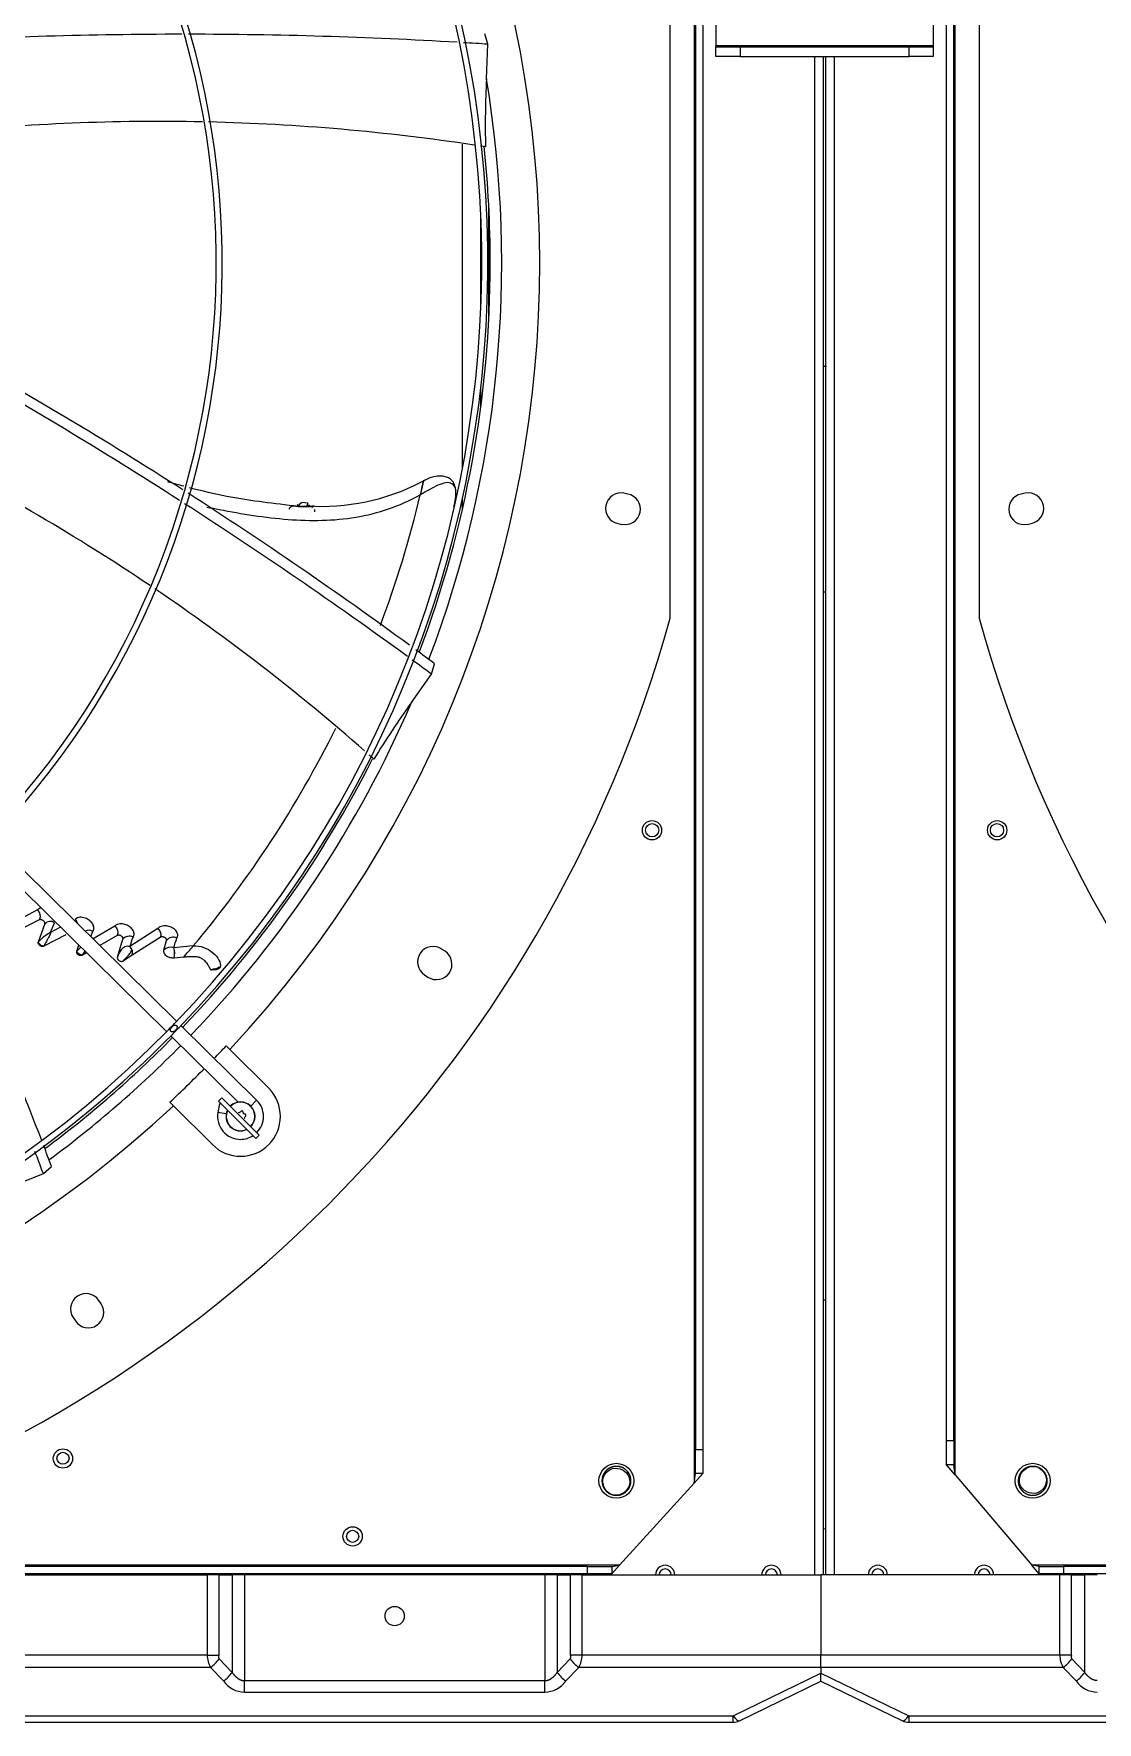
# Model space of a CAD drawing. Header units: millimetres. Extents: x 113490 to 142599, y -20467 to 115.
# Drawn here: x 132755 to 133196, y -11964 to -11265 of the extents above; entities that cross this region are included whole.
import ezdxf

# ---------------------------------------------------------------- set-up
doc = ezdxf.new("R2010")
doc.units = ezdxf.units.MM
doc.layers.add('DV3_0', color=7, linetype='Continuous')

msp = doc.modelspace()

# ---------------------------------------------------------------- linework, layer by layer
at = {"layer": 'DV3_0', "color": 7, "linetype": 'Continuous', "lineweight": 20}
for p, q in [((133028.64, -9845.59), (133028.64, -11865.47)), ((133136.84, -11862.07), (133136.84, -9845.59)), ((133037.74, -11269.89), (133127.74, -11269.89)), ((133078.64, -11903.49), (133078.64, -11274.49)), ((133086.84, -11903.49), (133086.84, -11274.49)), ((132943.63, -11383.52), (132943.63, -11336.47)), ((132940.31, -11379.64), (132940.31, -11340.34)), ((132940.31, -11419.76), (132940.31, -11411.56)), ((132864.78, -11460.67), (132868.32, -11460.77)), ((132845, -11709.27), (132847.46, -11706.78)), ((132834.88, -11712.5), (132831.44, -11711.89)), ((132997.84, -11899.39), (131977.6, -11899.39)), ((132827.02, -11903.49), (132827.02, -11936.74)), ((132831.79, -11903.49), (132831.79, -11936.74)), ((132837.31, -11903.49), (132837.31, -11943.87)), ((132842.48, -11903.49), (132842.48, -11947.25)), ((132940.31, -11903.49), (132940.31, -11902.99)), ((132943.63, -11903.49), (132943.63, -11902.99)), ((132966.8, -11903.49), (132966.8, -11947.25)), ((132971.96, -11903.49), (132971.96, -11943.87)), ((132977.49, -11936.74), (132977.49, -11903.49)), ((132982.26, -11936.74), (132982.26, -11903.49)), ((134188.84, -11899.39), (133168.6, -11899.39)), ((133180.22, -11936.74), (133180.22, -11903.49)), ((133184.99, -11936.74), (133184.99, -11903.49)), ((133190.51, -11943.87), (133190.51, -11903.49)), ((132827.02, -11936.74), (132742.26, -11936.74)), ((132827.02, -11936.74), (132831.79, -11936.74)), ((132831.93, -11938.28), (132837.31, -11943.87)), ((132971.96, -11943.87), (132977.35, -11938.28)), ((132982.26, -11936.74), (132977.49, -11936.74)), ((133081.24, -11936.74), (132982.26, -11936.74)), ((133180.22, -11936.74), (133081.24, -11936.74)), ((133184.99, -11936.74), (133180.22, -11936.74)), ((133190.51, -11943.87), (133185.13, -11938.28)), ((132828.35, -11941.77), (132740.93, -11941.77)), ((132828.35, -11941.77), (132833.73, -11947.36)), ((132975.54, -11947.36), (132980.93, -11941.77)), ((133081.24, -11941.77), (132980.93, -11941.77)), ((133044.86, -11961.85), (133081.24, -11944.18)), ((133181.55, -11941.77), (133081.24, -11941.77)), ((133081.24, -11944.18), (133117.62, -11961.85)), ((133186.93, -11947.36), (133181.55, -11941.77)), ((132842.48, -11947.25), (132966.8, -11947.25)), ((132842.48, -11952.04), (132842.48, -11947.25)), ((132842.48, -11952.04), (132966.8, -11952.04)), ((132966.8, -11952.04), (132966.8, -11947.25)), ((131929.62, -11961.85), (133044.86, -11961.85)), ((133044.86, -11964.49), (133044.86, -11961.85)), ((133117.62, -11961.85), (134232.86, -11961.85)), ((133117.62, -11961.85), (133117.62, -11964.49))]:
    msp.add_line(p, q, dxfattribs=at)
at = {"layer": 'DV3_0', "color": 7, "linetype": 'Continuous', "lineweight": 15}
for p, q in [((133029.24, -9857.26), (133029.24, -11851.51)), ((133032.24, -9857.26), (133032.24, -11851.51)), ((133133.24, -11847.85), (133133.24, -9857.26)), ((133136.24, -11847.85), (133136.24, -9857.26)), ((133037.74, -11159.09), (133037.74, -11269.89)), ((133127.74, -11159.09), (133127.74, -11269.89)), ((133018.74, -11507.16), (133018.74, -11212.82)), ((133146.74, -11212.82), (133146.74, -11507.16)), ((132943.3, -11269.38), (132942.05, -11265.05)), ((132942.65, -11283.75), (132943.3, -11269.38)), ((133037.74, -11269.89), (133037.74, -11270.49)), ((133037.74, -11274.49), (133037.74, -11270.49)), ((133037.74, -11270.49), (133047.74, -11270.49)), ((133047.74, -11274.49), (133037.74, -11274.49)), ((133047.74, -11270.49), (133117.74, -11270.49)), ((133047.74, -11270.49), (133047.74, -11274.49)), ((133047.74, -11274.49), (133117.74, -11274.49)), ((133082.24, -11903.49), (133082.24, -11274.49)), ((133083.24, -11903.49), (133083.24, -11274.49)), ((133117.74, -11270.49), (133127.74, -11270.49)), ((133117.74, -11274.49), (133117.74, -11270.49)), ((133127.74, -11274.49), (133117.74, -11274.49)), ((133127.74, -11269.89), (133127.74, -11270.49)), ((133127.74, -11270.49), (133127.74, -11274.49)), ((132932.73, -11444.84), (132932.73, -11310.84)), ((132814.33, -11674.11), (132505.04, -11369.11)), ((132501.48, -11374.03), (132810.15, -11678.41)), ((133001.29, -11455.72), (132999.62, -11455.38)), ((133165.85, -11455.38), (133164.19, -11455.72)), ((132864.76, -11460.82), (132868.28, -11460.91)), ((132868.85, -11459.44), (132865.99, -11459.21)), ((132868.28, -11460.91), (132868.32, -11460.77)), ((132871.49, -11460.8), (132870.22, -11460.78)), ((132932.73, -11461.9), (132932.73, -11457.32)), ((132997.13, -11467.94), (132998.79, -11468.27)), ((133166.68, -11468.27), (133168.35, -11467.94)), ((132919.89, -11530.33), (132921.18, -11526.01)), ((132911.57, -11542.07), (132919.89, -11530.33)), ((132756.68, -11627.95), (132748.94, -11632.12)), ((132757.4, -11632.14), (132745.61, -11638.17)), ((132757.07, -11641.22), (132759.69, -11633.86)), ((132768.42, -11638.34), (132759.33, -11642.99)), ((132762.14, -11637.31), (132763.73, -11633.35)), ((132766.23, -11635.11), (132762.14, -11637.31)), ((132778.79, -11639.06), (132779.57, -11636.93)), ((132788.76, -11634.71), (132779.73, -11639.99)), ((132806.51, -11635.73), (132794.98, -11643.18)), ((132772.97, -11645.09), (132773.8, -11642.57)), ((132789.62, -11638.65), (132782.48, -11642.7)), ((132789.79, -11647.61), (132792.09, -11640.13)), ((132794.98, -11643.18), (132794.75, -11643.15)), ((132807.51, -11639.39), (132795.88, -11646.74)), ((132808.99, -11644.6), (132810.14, -11640.66)), ((132821.19, -11642.94), (132813.12, -11643.74)), ((132925.53, -11645.15), (132924.11, -11644.2)), ((132777.05, -11645.77), (132775.33, -11646.75)), ((132795.88, -11646.74), (132792.28, -11649.09)), ((132817.26, -11647.52), (132813.26, -11647.92)), ((132828.49, -11652.78), (132828.48, -11652.77)), ((132917, -11654.85), (132918.42, -11655.79)), ((132811.93, -11680.17), (132839.78, -11707.63)), ((132847.46, -11706.78), (132816.11, -11675.87)), ((132836.35, -11685.77), (132834.86, -11684.27)), ((132852.46, -11701.88), (132836.35, -11685.77)), ((132811.52, -11707.61), (132813.01, -11709.1)), ((132832.07, -11708.28), (132831.44, -11711.89)), ((132833.01, -11705.77), (132831.6, -11707.18)), ((132847.16, -11722.74), (132831.6, -11707.18)), ((132832.83, -11708.41), (132832.07, -11708.28)), ((132833.01, -11705.77), (132848.57, -11721.32)), ((132813.01, -11709.1), (132829.12, -11725.21)), ((132836.76, -11709.1), (132836.27, -11709.02)), ((132847.16, -11722.74), (132848.57, -11721.32)), ((132759.12, -11737.2), (132762.53, -11734.26)), ((132745.78, -11742.58), (132759.12, -11737.2)), ((132783.04, -11791.17), (132782.09, -11789.76)), ((133082.24, -11789.48), (133083.24, -11789.48)), ((132771.45, -11796.87), (132772.4, -11798.28)), ((133133.24, -11857.85), (133133.24, -11847.85)), ((133133.24, -11847.85), (133136.24, -11847.85)), ((133136.24, -11847.85), (133136.24, -11857.85)), ((133029.24, -11851.51), (133032.24, -11851.51)), ((133029.24, -11861.51), (133029.24, -11851.51)), ((133032.24, -11851.51), (133032.24, -11861.51)), ((133028.64, -11865.47), (133032.24, -11861.51)), ((133028.64, -11865.47), (133029.24, -11861.51)), ((133032.24, -11861.51), (133029.24, -11861.51)), ((133136.84, -11862.07), (133133.24, -11857.85)), ((133136.24, -11857.85), (133133.24, -11857.85)), ((133136.84, -11862.07), (133136.24, -11857.85)), ((133136.84, -11862.07), (133168.6, -11899.39)), ((133028.64, -11865.47), (132997.84, -11899.39)), ((133082.24, -11884.4), (133083.24, -11884.3)), ((132984.58, -11899.99), (131990.67, -11899.99)), ((132984.58, -11902.99), (131990.67, -11902.99)), ((132742.26, -11903.49), (132827.02, -11903.49)), ((132831.79, -11903.49), (132827.02, -11903.49)), ((132831.79, -11903.49), (132837.31, -11903.49)), ((132842.48, -11903.49), (132837.31, -11903.49)), ((132966.8, -11903.49), (132842.48, -11903.49)), ((132938.84, -11902.99), (132938.84, -11903.49)), ((132971.96, -11903.49), (132966.8, -11903.49)), ((132971.96, -11903.49), (132977.49, -11903.49)), ((132982.26, -11903.49), (132977.49, -11903.49)), ((132982.26, -11903.49), (133081.24, -11903.49)), ((132984.58, -11902.99), (132984.58, -11899.99)), ((132984.58, -11899.99), (132994.58, -11899.99)), ((132994.58, -11902.99), (132984.58, -11902.99)), ((132994.58, -11902.99), (132997.84, -11899.39)), ((132994.58, -11899.99), (132997.84, -11899.39)), ((132994.58, -11899.99), (132994.58, -11902.99)), ((133081.24, -11903.49), (133081.24, -11936.74)), ((133180.22, -11903.49), (133081.24, -11903.49)), ((133171.67, -11899.99), (133168.6, -11899.39)), ((133171.67, -11902.99), (133168.6, -11899.39)), ((133171.67, -11899.99), (133181.67, -11899.99)), ((133171.67, -11902.99), (133171.67, -11899.99)), ((133181.67, -11902.99), (133171.67, -11902.99)), ((133184.99, -11903.49), (133180.22, -11903.49)), ((134175.58, -11899.99), (133181.67, -11899.99)), ((133181.67, -11899.99), (133181.67, -11902.99)), ((134175.58, -11902.99), (133181.67, -11902.99)), ((133184.99, -11903.49), (133190.51, -11903.49)), ((133195.68, -11903.49), (133190.51, -11903.49)), ((133081.24, -11941.77), (133081.24, -11936.74)), ((133081.24, -11941.77), (133081.24, -11944.18)), ((133081.24, -11947.49), (133081.24, -11944.18)), ((133047.48, -11963.89), (133081.24, -11947.49)), ((133081.24, -11947.49), (133115, -11963.89)), ((131929.62, -11964.49), (133044.86, -11964.49)), ((133117.62, -11964.49), (134232.86, -11964.49))]:
    msp.add_line(p, q, dxfattribs=at)
for centre, radius in [((133011.24, -11594.99), 4), ((133011.32, -11594.99), 2.75), ((133154.24, -11594.99), 4), ((133154.15, -11594.99), 2.75), ((132767.24, -11855.25), 4), ((132767.24, -11855.15), 2.5), ((132996.52, -11864.49), 7.25), ((133168.95, -11864.49), 7.25), ((132887.23, -11887.49), 4), ((132887.23, -11887.49), 2.5), ((132904.64, -11920.49), 4)]:
    msp.add_circle(centre, radius, dxfattribs=at)
for centre, radius, start, end in [((132487.24, -11359.99), 453.5, 315.99181, 45.56133), ((132487.24, -11359.99), 456, 316.01285, 45.56345), ((132487.24, -11359.99), 477.5, 316.98025, 43.01975), ((132487.24, -11359.99), 346, 316.5062, 45.32039), ((132487.24, -11359.99), 343.5, 315.65123, 45.62203), ((132817.5, -13186.65), 1921.39, 90.02851, 93.37418), ((132817.5, -13186.65), 1921.39, 86.62723, 89.95007), ((132817.5, -13186.65), 1921.39, 86.24591, 86.54956), ((133349.49, -11303.41), 407.31, 177.23348, 181.19155), ((132807.17, -12173.61), 872.25, 88.82742, 95.92318), ((132807.17, -12173.61), 872.25, 81.40447, 88.66355), ((132807.17, -12173.61), 872.25, 81.09042, 81.22522), ((132487.24, -11359.99), 457, 0, 6.06861), ((132487.24, -11359.99), 457, 339.32638, 0), ((131777.55, -13075.18), 1921.33, 57.30151, 60.65735), ((131823.29, -13004.2), 1841.3, 57.34191, 60.857), ((132316.51, -12217.42), 872.25, 56.07412, 63.24774), ((132874.22, -11370.51), 90.33, 268.26501, 299.11985), ((131823.29, -13004.2), 1841.3, 53.79883, 57.26308), ((132874.26, -11381.92), 84.69, 298.94492, 299.10141), ((132926.22, -11454.5), 3.74, 5.17103, 55.21817), ((132910.43, -11455.21), 19.56, 343.23182, 2.96543), ((132930.18, -11454.14), 0.228, 185.41219, 193.40876), ((132998.37, -11461.66), 6.4, 78.75, 258.75), ((133000.04, -11461.99), 6.4, 258.75, 78.75), ((133165.43, -11461.99), 6.4, 101.25, 281.25), ((133167.1, -11461.66), 6.4, 281.25, 101.25), ((131777.55, -13075.18), 1921.33, 53.88646, 57.22542), ((132851.48, -11458.5), 13.48, 350.08599, 350.70778), ((132857.44, -11457.07), 11.5, 341.21496, 348.12987), ((132316.51, -12217.42), 872.25, 48.70033, 55.91709), ((132487.24, -11359.99), 551.5, 285.47751, 344.52249), ((133678.24, -11359.99), 551.5, 195.47751, 254.52249), ((131777.55, -13075.18), 1921.33, 53.51882, 53.81385), ((131823.29, -13004.2), 1841.3, 53.39786, 53.70009), ((133243.3, -11778.63), 407.44, 144.5071, 148.46392), ((132487.24, -11359.99), 457, 316.15973, 333.28075), ((132316.51, -12217.42), 872.25, 48.36342, 48.53339), ((131040.13, -12384.07), 1840.9, 21.02717, 24.54064), ((132770.93, -11653.96), 18.83, 117.8465, 137.41504), ((132761.98, -11635.69), 2.93, 53.13634, 141.31479), ((132769.63, -11634.45), 3.78, 12.11914, 44.06143), ((132777.86, -11639.46), 3.06, 55.87282, 117.48227), ((132788.09, -11658.56), 20.25, 131.56075, 138.31286), ((132757.96, -11634.93), 21.01, 325.75369, 331.18958), ((132794.64, -11642.09), 3.21, 59.3258, 142.38677), ((132794.06, -11645.79), 2.73, 75.24406, 82.00856), ((132792.32, -11645.95), 3.71, 23.68576, 48.99278), ((132643.61, -11589.89), 160.48, 340.60735, 342.05889), ((132792.92, -11645.6), 3.17, 338.82459, 49.67768), ((132793.76, -11644.32), 1.96, 345.27602, 355.86989), ((132811.72, -11647.35), 3.87, 68.77863, 134.8411), ((132812.88, -11642.72), 3.43, 63.91718, 143.09604), ((132646.9, -11590.08), 174.66, 342.10763, 343.51614), ((132806.66, -11646.04), 6.86, 344.1096, 19.64973), ((132806.41, -11646.05), 7.09, 344.71935, 19.03998), ((132643.74, -11494.33), 231.46, 318.55999, 320.05359), ((132920.56, -11649.53), 6.4, 56.25, 236.25), ((132921.97, -11650.47), 6.4, 236.25, 56.25), ((132487.24, -11359.99), 453.5, 225.99152, 315.56), ((132487.24, -11359.99), 456, 270, 315.56106), ((132487.24, -11359.99), 453.5, 315.56, 315.99181), ((132487.24, -11359.99), 456, 315.56106, 315.57142), ((132487.24, -11359.99), 456, 315.57142, 316.01285), ((132487.24, -11359.99), 457, 306.60004, 315.40107), ((132487.24, -11359.99), 475.39, 316.12423, 316.98903), ((132487.24, -11359.99), 475.39, 313.01097, 315.40107), ((132840.79, -11713.54), 16.5, 225, 45), ((132840.79, -11713.54), 6, 315, 135), ((132840.79, -11713.54), 5.91, 315, 135), ((132840.79, -11713.54), 9.5, 315, 45.40107), ((132487.24, -11359.99), 477.5, 226.98025, 313.01975), ((132840.79, -11713.54), 9.5, 170, 270), ((132840.79, -11713.54), 6, 154.47122, 295.52878), ((132840.79, -11713.54), 5.91, 154.77125, 295.22875), ((132840.19, -11711.29), 0.6, 238.87878, 331.12122), ((132841.24, -11711.87), 0.6, 358.86172, 151.13828), ((132842.44, -11711.9), 0.6, 178.87878, 271.12122), ((132843.04, -11714.15), 0.6, 118.87878, 211.12122), ((132842.46, -11713.1), 0.6, 298.86181, 91.13819), ((132840.79, -11713.54), 9.5, 270, 302.83428), ((130962.86, -12419.24), 1921.39, 20.79191, 21.08376), ((131040.13, -12384.07), 1840.9, 20.67002, 20.95746), ((132776.77, -11793.31), 6.4, 33.75, 213.75), ((132777.72, -11794.72), 6.4, 213.75, 33.75), ((133168.95, -11864.49), 6, 64.8963, 82.52267), ((132996.52, -11864.49), 6, 244.8963, 262.52267), ((133016.69, -11903.49), 4, 0, 180), ((133016.69, -11903.49), 2.5, 0, 180), ((133060.69, -11903.49), 4, 0, 180), ((133060.69, -11903.49), 2.5, 0, 180), ((133104.79, -11903.49), 4, 0, 180), ((133104.79, -11903.49), 2.5, 0, 180), ((133148.79, -11903.49), 4, 0, 180), ((133148.79, -11903.49), 2.5, 0, 180), ((133044.86, -11958.49), 6, 270, 295.90651), ((133117.62, -11958.49), 6, 244.09349, 270)]:
    msp.add_arc(centre, radius, start, end, dxfattribs=at)
at = {"layer": 'DV3_0', "color": 7, "linetype": 'Continuous', "lineweight": 20}
for centre, radius, start, end in [((132487.24, -11359.99), 461.75, 339.17748, 9.50342), ((132472.91, -11350.55), 454.74, 339.44857, 346.58825), ((132487.24, -11359.99), 461.75, 316.1456, 336.77642), ((132472.91, -11350.55), 454.74, 319.98599, 333.59752), ((132487.24, -11359.99), 461.75, 306.42947, 315.40107), ((132836.35, -11936.97), 9.33, 178.57372, 210.96886), ((132833.58, -11937.36), 1.89, 161.0009, 209.24423), ((132975.7, -11937.36), 1.89, 330.75593, 18.99893), ((132972.93, -11936.97), 9.33, 329.03085, 1.42657), ((133189.55, -11936.97), 9.33, 178.57303, 210.96955), ((133186.78, -11937.36), 1.89, 160.99929, 209.24584), ((132842.73, -11941.05), 10.99, 215.07415, 268.68498), ((132966.55, -11941.05), 10.99, 271.31504, 324.92583), ((133195.93, -11941.05), 10.99, 215.07412, 268.68501)]:
    msp.add_arc(centre, radius, start, end, dxfattribs=at)
at = {"layer": 'DV3_0', "color": 7, "linetype": 'Continuous', "lineweight": 15}
for centre, major_axis, start_param, end_param in [((132828.35, -11938.28), (-4.49, -4.33), 1.172391, 1.99664), ((132980.93, -11938.28), (4.49, -4.33), 4.286545, 5.110795), ((133181.55, -11938.28), (4.49, 4.33), 4.313983, 5.138233), ((132833.73, -11943.87), (-4.49, -4.33), 1.172391, 1.99664), ((132975.54, -11943.87), (4.49, -4.33), 4.286545, 5.110795), ((133186.93, -11943.87), (4.49, 4.33), 4.313983, 5.138233)]:
    msp.add_ellipse(centre, major_axis=major_axis, ratio=0.436952, start_param=start_param, end_param=end_param, dxfattribs=at)
at = {"layer": 'DV3_0', "color": 7, "linetype": 'Continuous', "lineweight": 20}
for centre, major_axis, start_param, end_param in [((133044.86, -11958.49), (-2.62, 5.4), 2.097861, 3.141593), ((133117.62, -11958.49), (2.62, 5.4), 3.141593, 4.185324)]:
    msp.add_ellipse(centre, major_axis=major_axis, ratio=0.282676, start_param=start_param, end_param=end_param, dxfattribs=at)
at = {"layer": 'DV3_0', "color": 7, "linetype": 'Continuous', "lineweight": 15}
for points in [[(133082.53, -11402.75), (133082.86, -11402.74), (133083.19, -11402.72), (133083.52, -11402.71)], [(132929.78, -11453.23), (132929.25, -11451.49), (132928.87, -11450.58), (132928.62, -11450.5)], [(132871.47, -11462.19), (132871.5, -11462.5), (132871.43, -11462.81), (132871.37, -11463.13)], [(133082.35, -11496.21), (133082.69, -11496.22), (133083.02, -11496.24), (133083.36, -11496.25)]]:
    msp.add_open_spline(points, degree=3, dxfattribs=at)
for points, knots in [([(132928.62, -11450.5), (132928.32, -11450.13), (132927.71, -11449.38), (132926.14, -11448.59), (132924.04, -11448.21), (132921.58, -11448.34), (132918.93, -11449.05), (132917.4, -11449.81), (132916.51, -11450.27)], [0, 0, 0, 0, 0.120272, 0.284495, 0.459149, 0.640843, 0.823587, 1, 1, 1, 1]), ([(132817.24, -11452.5), (132815.34, -11451.98), (132813.13, -11451.35), (132810.93, -11450.71), (132810.63, -11450.62)], [0.25984177, 0.25984177, 0.25984177, 0.25984177, 0.29278146, 0.29802068, 0.29802068, 0.29802068, 0.29802068]), ([(132862.82, -11460.62), (132852.61, -11459.46), (132839.11, -11457.86), (132824.77, -11454.49), (132819.59, -11453.13)], [0, 0, 0, 0, 0.1570657, 0.2463577, 0.2463577, 0.2463577, 0.2463577]), ([(132826.88, -11461.13), (132828.56, -11461.47), (132830.25, -11461.79), (132841.42, -11463.91), (132850.98, -11465.49), (132869.95, -11466.95), (132879.36, -11466.83), (132897.7, -11463.76), (132906.63, -11460.83), (132915.25, -11456.03)], [0.6026537, 0.6026537, 0.6026537, 0.6026537, 0.625, 0.625, 0.75, 0.75, 0.875, 0.875, 1, 1, 1, 1]), ([(132915.61, -11454.91), (132915.75, -11454.29), (132915.97, -11453.26), (132916.21, -11452.15), (132916.38, -11451.34), (132916.49, -11450.77), (132916.56, -11450.41), (132916.59, -11450.24), (132916.59, -11450.21), (132916.56, -11450.32), (132916.49, -11450.59), (132916.38, -11451.09), (132916.25, -11451.63), (132916.09, -11452.37), (132915.88, -11453.28), (132915.61, -11454.45), (132915.38, -11455.46), (132915.25, -11456.03)], [0, 0, 0, 0, 0.062128, 0.124656, 0.187183, 0.249711, 0.312238, 0.374766, 0.437294, 0.499821, 0.624876, 0.687404, 0.749931, 0.812459, 0.874987, 0.937514, 1, 1, 1, 1]), ([(132928.36, -11451.43), (132927.68, -11451.02), (132926.82, -11450.92), (132924.85, -11451.19), (132923.74, -11451.57), (132921.4, -11452.61), (132920.18, -11453.26), (132917.76, -11454.6), (132916.56, -11455.3), (132915.45, -11455.92)], [0, 0, 0, 0, 0.25, 0.25, 0.5, 0.5, 0.75, 0.75, 1, 1, 1, 1]), ([(132861.02, -11461.92), (132861.04, -11461.87), (132861.07, -11461.78), (132861.13, -11461.64), (132861.19, -11461.52), (132861.25, -11461.41), (132861.31, -11461.31), (132861.42, -11461.17), (132861.6, -11460.99), (132861.91, -11460.81), (132862.31, -11460.68), (132862.85, -11460.62), (132863.33, -11460.64), (132863.71, -11460.68), (132863.95, -11460.72), (132864.16, -11460.75), (132864.33, -11460.78), (132864.46, -11460.8), (132864.57, -11460.81), (132864.67, -11460.81), (132864.73, -11460.82), (132864.76, -11460.82)], [0, 0, 0, 0, 0.034615, 0.067153, 0.097641, 0.126151, 0.15278, 0.177653, 0.253284, 0.326616, 0.426356, 0.551745, 0.706817, 0.759074, 0.82393, 0.874115, 0.905827, 0.93629, 0.961485, 0.980409, 1, 1, 1, 1]), ([(132864.46, -11460.42), (132864.45, -11460.36), (132864.44, -11460.25), (132864.46, -11460.1), (132864.5, -11460.08), (132864.55, -11460.18), (132864.58, -11460.32), (132864.62, -11460.49), (132864.65, -11460.6), (132864.71, -11460.68), (132864.77, -11460.67), (132864.78, -11460.67)], [0, 0, 0, 0, 0.128962, 0.223321, 0.471945, 0.607552, 0.749514, 0.893505, 0.958713, 0.987993, 1, 1, 1, 1]), ([(132864.46, -11460.42), (132864.49, -11460.41), (132864.53, -11460.37), (132864.6, -11460.33), (132864.67, -11460.3), (132864.71, -11460.29), (132864.73, -11460.28), (132864.74, -11460.28)], [0, 0, 0, 0, 0.0394695, 0.0785517, 0.1172794, 0.155685, 0.161873, 0.161873, 0.161873, 0.161873]), ([(132864.78, -11460.67), (132864.82, -11460.61), (132864.9, -11460.49), (132865.02, -11460.33), (132865.13, -11460.17), (132865.25, -11460.01), (132865.36, -11459.87), (132865.47, -11459.74), (132865.58, -11459.62), (132865.68, -11459.52), (132865.79, -11459.43), (132865.89, -11459.35), (132865.98, -11459.3), (132866.07, -11459.26), (132866.16, -11459.23), (132866.24, -11459.23), (132866.29, -11459.24), (132866.32, -11459.25)], [0, 0, 0, 0, 0.0316233, 0.063666, 0.0961048, 0.1289206, 0.1620988, 0.1956297, 0.2295096, 0.2637404, 0.2983311, 0.3332973, 0.3686623, 0.4044567, 0.4407194, 0.4774968, 0.5148434, 0.5148434, 0.5148434, 0.5148434]), ([(132868.28, -11460.91), (132868.36, -11460.91), (132868.54, -11460.91), (132868.93, -11460.89), (132869.42, -11460.87), (132870.08, -11460.91), (132870.59, -11461.01), (132870.87, -11461.18), (132870.92, -11461.22)], [0, 0, 0, 0, 0.0432673, 0.1100997, 0.236564, 0.3525356, 0.5287013, 0.566621, 0.566621, 0.566621, 0.566621]), ([(132868.32, -11460.77), (132868.34, -11460.77), (132868.38, -11460.76), (132868.42, -11460.72), (132868.49, -11460.68), (132868.56, -11460.62), (132868.65, -11460.54), (132868.79, -11460.43), (132868.96, -11460.34), (132869.16, -11460.28), (132869.36, -11460.34), (132869.35, -11460.55), (132869.35, -11460.65)], [0, 0, 0, 0, 0.012213, 0.03615, 0.072549, 0.121252, 0.181278, 0.274862, 0.441704, 0.562368, 0.791317, 1, 1, 1, 1]), ([(132758.29, -11627.24), (132758.03, -11627.27), (132757.43, -11627.41), (132756.96, -11627.75), (132756.68, -11627.95)], [0.8396517, 0.8396517, 0.8396517, 0.8396517, 0.9042984, 1, 1, 1, 1]), ([(132756.68, -11627.95), (132756.71, -11627.99), (132756.78, -11628.06), (132756.88, -11628.19), (132756.97, -11628.31), (132757.05, -11628.42), (132757.12, -11628.54), (132757.19, -11628.66), (132757.25, -11628.77), (132757.31, -11628.87), (132757.36, -11628.98), (132757.4, -11629.08), (132757.44, -11629.17), (132757.48, -11629.26), (132757.51, -11629.35), (132757.54, -11629.43), (132757.56, -11629.5), (132757.58, -11629.57), (132757.6, -11629.64), (132757.62, -11629.69), (132757.63, -11629.75), (132757.64, -11629.8), (132757.65, -11629.84), (132757.7, -11630.03), (132757.75, -11630.36), (132757.76, -11630.8), (132757.72, -11631.2), (132757.64, -11631.55), (132757.54, -11631.87), (132757.44, -11632.05), (132757.4, -11632.14)], [0, 0, 0, 0, 0.032368, 0.063415, 0.093194, 0.121749, 0.149112, 0.175307, 0.20035, 0.224254, 0.247026, 0.268671, 0.289192, 0.308588, 0.326858, 0.344, 0.360011, 0.374887, 0.388623, 0.401214, 0.412658, 0.422947, 0.43208, 0.44005, 0.545293, 0.645478, 0.740868, 0.831603, 0.917878, 1, 1, 1, 1]), ([(132779.57, -11636.93), (132779.67, -11636.79), (132779.85, -11636.52), (132780, -11636.07), (132780.06, -11635.63), (132780.04, -11635.21), (132779.96, -11634.82), (132779.72, -11634.04), (132778.99, -11632.9), (132777.68, -11631.9), (132776.44, -11631.34), (132775.38, -11631.06), (132774.27, -11631.01), (132773.18, -11631.22), (132772.63, -11631.62), (132772.35, -11631.82)], [0, 0, 0, 0, 0.048319, 0.093612, 0.13613, 0.175841, 0.212492, 0.24595, 0.396838, 0.551403, 0.633547, 0.720883, 0.811655, 0.904459, 1, 1, 1, 1]), ([(132759.69, -11633.86), (132759.7, -11633.83), (132759.72, -11633.77), (132759.74, -11633.68), (132759.74, -11633.59), (132759.74, -11633.45), (132759.71, -11633.28), (132759.63, -11633.07), (132759.5, -11632.85), (132759.28, -11632.58), (132759, -11632.35), (132758.67, -11632.18), (132758.44, -11632.09), (132758.22, -11632.04), (132758, -11632.02), (132757.79, -11632.02), (132757.58, -11632.06), (132757.46, -11632.11), (132757.4, -11632.14)], [0, 0, 0, 0, 0.030546, 0.061121, 0.091979, 0.123365, 0.189489, 0.256975, 0.328949, 0.402078, 0.553216, 0.625751, 0.69763, 0.756021, 0.813551, 0.877124, 0.938633, 1, 1, 1, 1]), ([(132762.14, -11637.31), (132762.14, -11637.33), (132762.13, -11637.37), (132762.12, -11637.44), (132762.1, -11637.53), (132762.06, -11637.67), (132762, -11637.87), (132761.91, -11638.11), (132761.74, -11638.5), (132761.47, -11639.03), (132761.14, -11639.64), (132760.76, -11640.3), (132760.37, -11641.01), (132760.03, -11641.67), (132759.82, -11642.09), (132759.69, -11642.34), (132759.57, -11642.57), (132759.45, -11642.79), (132759.37, -11642.92), (132759.33, -11642.99)], [0, 0, 0, 0, 0.008471, 0.020849, 0.037173, 0.057479, 0.094233, 0.135729, 0.182098, 0.301941, 0.417999, 0.498958, 0.649695, 0.779421, 0.824012, 0.868085, 0.91192, 0.955796, 1, 1, 1, 1]), ([(132796.28, -11639.33), (132796.36, -11639.19), (132796.52, -11638.94), (132796.66, -11638.51), (132796.71, -11638.09), (132796.69, -11637.67), (132796.6, -11637.26), (132796.32, -11636.48), (132795.5, -11635.36), (132794.13, -11634.47), (132792.87, -11633.99), (132791.84, -11633.78), (132790.72, -11633.77), (132789.6, -11634.04), (132789.04, -11634.48), (132788.76, -11634.71)], [0, 0, 0, 0, 0.04416, 0.086796, 0.128084, 0.1682, 0.207124, 0.244756, 0.394791, 0.555025, 0.629883, 0.713634, 0.804159, 0.899585, 1, 1, 1, 1]), ([(132788.76, -11634.71), (132788.8, -11634.74), (132788.87, -11634.81), (132788.97, -11634.92), (132789.06, -11635.03), (132789.15, -11635.14), (132789.23, -11635.25), (132789.3, -11635.36), (132789.37, -11635.47), (132789.43, -11635.57), (132789.48, -11635.67), (132789.53, -11635.77), (132789.58, -11635.86), (132789.62, -11635.95), (132789.65, -11636.03), (132789.68, -11636.11), (132789.71, -11636.19), (132789.73, -11636.26), (132789.76, -11636.33), (132789.78, -11636.39), (132789.79, -11636.44), (132789.84, -11636.63), (132789.91, -11636.95), (132789.93, -11637.36), (132789.91, -11637.74), (132789.85, -11638.08), (132789.75, -11638.39), (132789.66, -11638.56), (132789.62, -11638.65)], [0, 0, 0, 0, 0.032899, 0.064458, 0.094752, 0.123838, 0.15176, 0.178553, 0.204241, 0.228841, 0.252366, 0.274822, 0.296215, 0.316544, 0.335811, 0.354013, 0.371146, 0.387206, 0.402188, 0.416087, 0.428897, 0.440613, 0.544029, 0.643173, 0.738243, 0.829293, 0.916449, 1, 1, 1, 1]), ([(132792.09, -11640.13), (132792.1, -11640.1), (132792.12, -11640.04), (132792.13, -11639.95), (132792.13, -11639.86), (132792.12, -11639.73), (132792.07, -11639.56), (132791.98, -11639.36), (132791.84, -11639.17), (132791.59, -11638.92), (132791.27, -11638.71), (132790.92, -11638.58), (132790.66, -11638.51), (132790.42, -11638.48), (132790.2, -11638.48), (132789.99, -11638.51), (132789.8, -11638.56), (132789.68, -11638.62), (132789.62, -11638.65)], [0, 0, 0, 0, 0.029896, 0.059787, 0.089936, 0.1206, 0.185011, 0.250864, 0.322237, 0.395142, 0.549911, 0.626794, 0.703247, 0.763639, 0.823169, 0.8835, 0.941942, 1, 1, 1, 1]), ([(132814.39, -11639.64), (132814.44, -11639.55), (132814.55, -11639.39), (132814.69, -11639.03), (132814.84, -11638.32), (132814.54, -11637.15), (132813.41, -11635.83), (132811.95, -11635.05), (132810.61, -11634.69), (132809.55, -11634.57), (132808.43, -11634.66), (132807.32, -11635), (132806.78, -11635.48), (132806.51, -11635.73)], [0, 0, 0, 0, 0.026984, 0.053974, 0.112551, 0.239933, 0.38697, 0.555519, 0.630167, 0.713559, 0.803882, 0.899324, 1, 1, 1, 1]), ([(132806.51, -11635.73), (132806.54, -11635.76), (132806.61, -11635.82), (132806.72, -11635.93), (132806.81, -11636.03), (132806.91, -11636.13), (132806.99, -11636.24), (132807.08, -11636.35), (132807.15, -11636.46), (132807.22, -11636.57), (132807.29, -11636.67), (132807.35, -11636.78), (132807.41, -11636.89), (132807.46, -11637), (132807.51, -11637.1), (132807.55, -11637.21), (132807.59, -11637.31), (132807.62, -11637.41), (132807.65, -11637.51), (132807.67, -11637.6), (132807.7, -11637.7), (132807.72, -11637.85), (132807.75, -11638.06), (132807.77, -11638.33), (132807.75, -11638.6), (132807.71, -11638.87), (132807.63, -11639.14), (132807.55, -11639.3), (132807.51, -11639.39)], [0, 0, 0, 0, 0.033091, 0.065299, 0.096702, 0.127365, 0.157345, 0.186688, 0.215433, 0.243612, 0.271253, 0.298377, 0.325004, 0.351149, 0.376826, 0.402045, 0.426818, 0.451151, 0.475052, 0.498528, 0.521583, 0.544215, 0.610695, 0.680334, 0.753617, 0.830991, 0.912924, 1, 1, 1, 1]), ([(132759.33, -11642.99), (132759.3, -11643), (132759.24, -11643.03), (132759.15, -11643.07), (132759.05, -11643.1), (132758.94, -11643.12), (132758.84, -11643.13), (132758.7, -11643.13), (132758.53, -11643.12), (132758.31, -11643.08), (132758.07, -11643), (132757.83, -11642.88), (132757.61, -11642.72), (132757.34, -11642.46), (132757.15, -11642.17), (132757.04, -11641.85), (132757.01, -11641.65), (132757.01, -11641.48), (132757.03, -11641.35), (132757.06, -11641.26), (132757.07, -11641.22)], [0, 0, 0, 0, 0.030129, 0.060098, 0.090132, 0.120453, 0.151278, 0.182814, 0.237513, 0.292849, 0.363728, 0.435399, 0.509374, 0.583753, 0.731898, 0.801807, 0.871124, 0.914962, 0.957714, 1, 1, 1, 1]), ([(132775.33, -11646.75), (132775.3, -11646.76), (132775.24, -11646.8), (132775.15, -11646.84), (132775.05, -11646.87), (132774.95, -11646.89), (132774.84, -11646.91), (132774.7, -11646.92), (132774.52, -11646.92), (132774.3, -11646.89), (132774.06, -11646.82), (132773.8, -11646.71), (132773.57, -11646.56), (132773.36, -11646.38), (132773.18, -11646.17), (132773.05, -11645.95), (132772.96, -11645.72), (132772.92, -11645.52), (132772.92, -11645.36), (132772.93, -11645.22), (132772.95, -11645.14), (132772.97, -11645.09)], [0, 0, 0, 0, 0.029725, 0.059353, 0.089098, 0.119171, 0.149777, 0.181113, 0.236416, 0.292325, 0.364768, 0.437887, 0.512681, 0.587629, 0.662325, 0.735799, 0.804811, 0.873158, 0.91634, 0.958408, 1, 1, 1, 1]), ([(132794.44, -11643.08), (132794.06, -11643.03), (132793.7, -11643.06), (132793.01, -11643.24), (132792.7, -11643.38), (132792.13, -11643.75), (132791.88, -11643.97), (132791.44, -11644.44), (132791.24, -11644.7), (132790.89, -11645.21), (132790.74, -11645.47), (132790.48, -11645.98), (132790.36, -11646.23), (132790.05, -11646.93), (132789.9, -11647.33), (132789.79, -11647.61)], [0, 0, 0, 0, 0.125, 0.125, 0.25, 0.25, 0.375, 0.375, 0.5, 0.5, 0.625, 0.625, 0.75, 0.75, 1, 1, 1, 1]), ([(132792.28, -11649.09), (132792.49, -11648.87), (132792.73, -11648.59), (132793.26, -11647.98), (132793.56, -11647.64), (132794.06, -11647.09), (132794.23, -11646.9), (132794.58, -11646.5), (132794.76, -11646.3), (132795.09, -11645.89), (132795.24, -11645.68), (132795.5, -11645.26), (132795.6, -11645.04), (132795.66, -11644.81)], [0, 0, 0, 0, 0.25, 0.25, 0.5, 0.5, 0.625, 0.625, 0.75, 0.75, 0.875, 0.875, 1, 1, 1, 1]), ([(132810.14, -11640.66), (132810.15, -11640.63), (132810.16, -11640.57), (132810.17, -11640.48), (132810.17, -11640.39), (132810.15, -11640.27), (132810.1, -11640.11), (132810, -11639.92), (132809.85, -11639.74), (132809.58, -11639.5), (132809.23, -11639.32), (132808.84, -11639.21), (132808.56, -11639.17), (132808.3, -11639.16), (132808.08, -11639.18), (132807.87, -11639.23), (132807.67, -11639.29), (132807.56, -11639.35), (132807.51, -11639.39)], [0, 0, 0, 0, 0.029164, 0.058177, 0.087309, 0.116826, 0.179188, 0.243122, 0.313607, 0.385995, 0.543799, 0.624534, 0.704824, 0.767483, 0.82951, 0.88787, 0.944265, 1, 1, 1, 1]), ([(132813.26, -11647.92), (132813.17, -11647.93), (132812.83, -11647.95), (132811.89, -11647.92), (132810.73, -11647.56), (132809.78, -11646.86), (132809.25, -11646.17), (132808.95, -11645.4), (132808.97, -11644.87), (132808.99, -11644.6)], [0, 0, 0, 0, 0.040166, 0.156459, 0.424797, 0.568936, 0.70936, 0.852194, 1, 1, 1, 1]), ([(132821.19, -11642.94), (132822.63, -11642.78), (132824.11, -11643.01), (132826.9, -11644.02), (132828.21, -11644.79), (132830.4, -11646.63), (132831.28, -11647.69), (132832.37, -11649.81), (132832.59, -11650.87), (132832.4, -11651.75)], [0, 0, 0, 0, 0.25, 0.25, 0.5, 0.5, 0.75, 0.75, 1, 1, 1, 1]), ([(132789.79, -11647.61), (132789.72, -11647.81), (132789.73, -11648.06), (132789.94, -11648.55), (132790.14, -11648.79), (132790.58, -11649.08), (132790.75, -11649.16), (132791.11, -11649.27), (132791.3, -11649.3), (132791.63, -11649.31), (132791.76, -11649.29), (132792.03, -11649.22), (132792.16, -11649.17), (132792.28, -11649.09)], [0, 0, 0, 0, 0.25, 0.25, 0.5, 0.5, 0.625, 0.625, 0.75, 0.75, 0.875, 0.875, 1, 1, 1, 1]), ([(132817.26, -11647.52), (132817.5, -11647.49), (132818.03, -11647.43), (132819.01, -11647.33), (132820.08, -11647.24), (132821.21, -11647.21), (132822.13, -11647.25), (132822.92, -11647.37), (132823.51, -11647.52), (132824.1, -11647.75), (132824.69, -11648.05), (132825.3, -11648.48), (132825.92, -11649.02), (132826.47, -11649.64), (132826.88, -11650.19), (132827.15, -11650.59), (132827.35, -11650.91), (132827.54, -11651.22), (132827.72, -11651.53), (132827.89, -11651.82), (132828.05, -11652.09), (132828.2, -11652.35), (132828.34, -11652.58), (132828.43, -11652.71), (132828.48, -11652.77)], [0, 0, 0, 0, 0.040265, 0.086415, 0.160521, 0.214872, 0.27235, 0.313658, 0.351295, 0.379996, 0.429661, 0.477318, 0.528728, 0.60507, 0.664546, 0.698808, 0.733837, 0.769618, 0.806141, 0.8434, 0.881397, 0.920144, 0.959665, 1, 1, 1, 1]), ([(132832.4, -11651.75), (132832.35, -11651.8), (132832.25, -11651.91), (132832.09, -11652.07), (132831.92, -11652.21), (132831.74, -11652.34), (132831.55, -11652.46), (132831.35, -11652.55), (132831.14, -11652.64), (132830.85, -11652.73), (132830.46, -11652.81), (132829.97, -11652.84), (132829.47, -11652.83), (132828.98, -11652.8), (132828.64, -11652.78), (132828.48, -11652.77)], [0, 0, 0, 0, 0.053355, 0.106652, 0.159725, 0.212534, 0.26516, 0.317648, 0.369797, 0.421334, 0.53594, 0.65085, 0.766283, 0.882004, 1, 1, 1, 1]), ([(132828.49, -11652.78), (132828.49, -11652.79), (132828.5, -11652.79), (132828.53, -11652.79), (132828.56, -11652.79), (132828.6, -11652.79), (132828.65, -11652.78), (132828.72, -11652.76), (132828.83, -11652.73), (132828.97, -11652.69), (132829.14, -11652.63), (132829.27, -11652.58), (132829.34, -11652.55)], [0, 0, 0, 0, 0.045138, 0.093894, 0.146983, 0.205017, 0.268537, 0.338042, 0.464102, 0.614994, 0.787637, 1, 1, 1, 1]), ([(132831.79, -11651.7), (132831.75, -11651.74), (132831.67, -11651.82), (132831.55, -11651.94), (132831.43, -11652.05), (132831.3, -11652.14), (132831.17, -11652.23), (132830.99, -11652.33), (132830.76, -11652.43), (132830.39, -11652.52), (132829.91, -11652.57), (132829.54, -11652.55), (132829.34, -11652.55)], [0, 0, 0, 0, 0.065832, 0.129369, 0.190676, 0.249903, 0.307282, 0.363127, 0.47581, 0.588444, 0.784812, 1, 1, 1, 1]), ([(132832.4, -11651.75), (132832.37, -11651.83), (132832.28, -11651.87), (132832.05, -11651.85), (132831.91, -11651.79), (132831.79, -11651.7)], [0, 0, 0, 0, 0.5, 0.5, 1, 1, 1, 1]), ([(132811.98, -11678.33), (132811.94, -11678.29), (132811.86, -11678.2), (132811.74, -11677.96), (132811.71, -11677.56), (132811.88, -11677.13), (132812.15, -11676.74), (132812.42, -11676.43), (132812.73, -11676.15), (132813.1, -11675.88), (132813.52, -11675.7), (132813.92, -11675.72), (132814.16, -11675.84), (132814.25, -11675.92), (132814.29, -11675.95)], [0, 0, 0, 0, 0.040419, 0.081737, 0.180004, 0.318741, 0.407079, 0.502384, 0.597672, 0.685216, 0.821732, 0.918627, 0.959704, 1, 1, 1, 1]), ([(132814.29, -11675.95), (132814.33, -11676), (132814.41, -11676.09), (132814.53, -11676.33), (132814.57, -11676.73), (132814.39, -11677.16), (132814.12, -11677.55), (132813.85, -11677.86), (132813.55, -11678.14), (132813.17, -11678.41), (132812.75, -11678.59), (132812.35, -11678.56), (132812.12, -11678.45), (132812.02, -11678.37), (132811.98, -11678.33)], [0, 0, 0, 0, 0.040441, 0.08184, 0.180502, 0.319168, 0.407275, 0.502441, 0.597059, 0.684342, 0.821198, 0.918588, 0.959713, 1, 1, 1, 1]), ([(132836.56, -11709.32), (132836.55, -11709.3), (132836.5, -11709.25), (132836.4, -11709.15), (132836.31, -11709.06), (132836.27, -11709.02)], [0.93699996, 0.93699996, 0.93699996, 0.93699996, 0.94570082, 0.97250001, 1, 1, 1, 1]), ([(132993.98, -11869.92), (132992.74, -11869.27), (132991.77, -11868.18), (132990.73, -11865.59), (132990.71, -11864.12), (132991.69, -11861.52), (132992.68, -11860.4), (132995.17, -11859.2), (132996.66, -11859.1), (132997.99, -11859.57)], [0, 0, 0, 0, 0.25, 0.25, 0.5, 0.5, 0.75, 0.75, 1, 1, 1, 1]), ([(132997.99, -11859.57), (132999.35, -11859.89), (133000.54, -11860.78), (133001.97, -11863.14), (133002.2, -11864.61), (133001.62, -11867.31), (133000.8, -11868.54), (132998.55, -11870.17), (132997.13, -11870.56), (132995.74, -11870.44)], [0, 0, 0, 0, 0.25, 0.25, 0.5, 0.5, 0.75, 0.75, 1, 1, 1, 1]), ([(133167.49, -11869.41), (133166.13, -11869.09), (133164.93, -11868.21), (133163.51, -11865.84), (133163.27, -11864.37), (133163.86, -11861.67), (133164.68, -11860.44), (133166.93, -11858.81), (133168.34, -11858.42), (133169.73, -11858.54)], [0, 0, 0, 0, 0.25, 0.25, 0.5, 0.5, 0.75, 0.75, 1, 1, 1, 1]), ([(133171.5, -11859.06), (133172.74, -11859.71), (133173.71, -11860.8), (133174.75, -11863.39), (133174.76, -11864.86), (133173.79, -11867.47), (133172.8, -11868.58), (133170.31, -11869.78), (133168.81, -11869.89), (133167.49, -11869.41)], [0, 0, 0, 0, 0.25, 0.25, 0.5, 0.5, 0.75, 0.75, 1, 1, 1, 1])]:
    msp.add_open_spline(points, degree=3, knots=knots, dxfattribs=at)
at = {"layer": 'DV3_0', "color": 7, "linetype": 'Continuous', "lineweight": 20}
for points, knots in [([(132759.33, -11642.99), (132759.17, -11643.02), (132758.94, -11642.97), (132758.41, -11642.77), (132758.13, -11642.6), (132757.62, -11642.22), (132757.4, -11641.99), (132757.11, -11641.57), (132757.04, -11641.37), (132757.07, -11641.22)], [0, 0, 0, 0, 0.25, 0.25, 0.5, 0.5, 0.75, 0.75, 1, 1, 1, 1]), ([(132837.31, -11943.87), (132837.38, -11943.97), (132837.51, -11944.15), (132837.71, -11944.41), (132837.91, -11944.65), (132838.11, -11944.88), (132838.3, -11945.09), (132838.49, -11945.28), (132838.68, -11945.47), (132838.86, -11945.64), (132839.04, -11945.8), (132839.22, -11945.95), (132839.39, -11946.09), (132839.56, -11946.21), (132839.73, -11946.33), (132839.9, -11946.44), (132840.06, -11946.54), (132840.22, -11946.64), (132840.38, -11946.72), (132840.54, -11946.8), (132840.7, -11946.87), (132840.85, -11946.93), (132841, -11946.99), (132841.15, -11947.04), (132841.3, -11947.09), (132841.45, -11947.13), (132841.6, -11947.16), (132841.75, -11947.19), (132841.9, -11947.21), (132842.04, -11947.23), (132842.19, -11947.24), (132842.33, -11947.25), (132842.43, -11947.25), (132842.48, -11947.25)], [0, 0, 0, 0, 0.049763, 0.097515, 0.143361, 0.187404, 0.22975, 0.270499, 0.309752, 0.347603, 0.384146, 0.419469, 0.453658, 0.486792, 0.51895, 0.550205, 0.580625, 0.610279, 0.639228, 0.667533, 0.695251, 0.722437, 0.749143, 0.775418, 0.801312, 0.826872, 0.852141, 0.877163, 0.901984, 0.926638, 0.951182, 0.975637, 1, 1, 1, 1]), ([(132966.8, -11947.25), (132966.85, -11947.25), (132966.95, -11947.25), (132967.09, -11947.24), (132967.24, -11947.23), (132967.38, -11947.21), (132967.53, -11947.19), (132967.68, -11947.16), (132967.83, -11947.13), (132967.97, -11947.09), (132968.12, -11947.04), (132968.28, -11946.99), (132968.43, -11946.93), (132968.58, -11946.87), (132968.74, -11946.8), (132968.9, -11946.72), (132969.06, -11946.64), (132969.22, -11946.54), (132969.38, -11946.44), (132969.55, -11946.33), (132969.72, -11946.21), (132969.89, -11946.09), (132970.06, -11945.95), (132970.24, -11945.8), (132970.42, -11945.64), (132970.6, -11945.47), (132970.79, -11945.29), (132970.98, -11945.09), (132971.17, -11944.88), (132971.37, -11944.65), (132971.56, -11944.41), (132971.76, -11944.15), (132971.9, -11943.97), (132971.96, -11943.87)], [0, 0, 0, 0, 0.024411, 0.048865, 0.073398, 0.098052, 0.122868, 0.147887, 0.173153, 0.198708, 0.224599, 0.250871, 0.277573, 0.304754, 0.332468, 0.360769, 0.389714, 0.419362, 0.449778, 0.481027, 0.51318, 0.546308, 0.58049, 0.615807, 0.652342, 0.690186, 0.729429, 0.77017, 0.812504, 0.856543, 0.902362, 0.950108, 1, 1, 1, 1]), ([(133195.68, -11947.25), (133195.63, -11947.25), (133195.53, -11947.25), (133195.39, -11947.24), (133195.24, -11947.23), (133195.09, -11947.21), (133194.95, -11947.19), (133194.8, -11947.16), (133194.65, -11947.13), (133194.5, -11947.09), (133194.35, -11947.04), (133194.2, -11946.99), (133194.05, -11946.93), (133193.9, -11946.87), (133193.74, -11946.8), (133193.58, -11946.72), (133193.42, -11946.64), (133193.26, -11946.54), (133193.1, -11946.44), (133192.93, -11946.33), (133192.76, -11946.21), (133192.59, -11946.09), (133192.42, -11945.95), (133192.24, -11945.8), (133192.06, -11945.64), (133191.88, -11945.47), (133191.69, -11945.28), (133191.5, -11945.09), (133191.31, -11944.88), (133191.11, -11944.65), (133190.91, -11944.41), (133190.71, -11944.15), (133190.58, -11943.97), (133190.51, -11943.87)], [0, 0, 0, 0, 0.024413, 0.048868, 0.073403, 0.098058, 0.122876, 0.147897, 0.173164, 0.198721, 0.224613, 0.250887, 0.277591, 0.304774, 0.33249, 0.360793, 0.38974, 0.419391, 0.449809, 0.481061, 0.513216, 0.546348, 0.580533, 0.615853, 0.652392, 0.69024, 0.729488, 0.770232, 0.812573, 0.856611, 0.902453, 0.950186, 1, 1, 1, 1])]:
    msp.add_open_spline(points, degree=3, knots=knots, dxfattribs=at)
msp.add_open_spline([(132775.33, -11646.75), (132775.17, -11646.78), (132774.7, -11646.72), (132773.82, -11646.26), (132773.12, -11645.61), (132772.96, -11645.23), (132772.97, -11645.09)], degree=3, dxfattribs=at)
at = {"layer": 'DV3_0', "color": 7, "linetype": 'Continuous', "lineweight": 15}
for points in [[(132990.98, -11866.79), (132992.31, -11869.99), (132995.74, -11870.44), (132999.18, -11870.89), (133001.28, -11868.14), (133003.39, -11865.39), (133002.06, -11862.19), (133000.74, -11858.99), (132997.3, -11858.54), (132993.87, -11858.09), (132991.76, -11860.84), (132989.65, -11863.59), (132990.98, -11866.79), (132992.31, -11869.99), (132995.74, -11870.44), (132999.18, -11870.89), (133001.28, -11868.14), (133003.39, -11865.39), (133002.06, -11862.19), (133000.74, -11858.99), (132997.3, -11858.54), (132993.87, -11858.09), (132991.76, -11860.84), (132989.65, -11863.59), (132990.98, -11866.79), (132991.87, -11868.94), (132993.98, -11869.92)], [(133174.5, -11862.19), (133173.17, -11858.99), (133169.73, -11858.54), (133166.3, -11858.09), (133164.19, -11860.84), (133162.08, -11863.59), (133163.41, -11866.79), (133164.74, -11869.99), (133168.17, -11870.44), (133171.61, -11870.89), (133173.72, -11868.14), (133175.82, -11865.39), (133174.5, -11862.19), (133173.17, -11858.99), (133169.73, -11858.54), (133166.3, -11858.09), (133164.19, -11860.84), (133162.08, -11863.59), (133163.41, -11866.79), (133164.74, -11869.99), (133168.17, -11870.44), (133171.61, -11870.89), (133173.72, -11868.14), (133175.82, -11865.39), (133174.5, -11862.19), (133173.61, -11860.04), (133171.5, -11859.06)]]:
    msp.add_rational_spline(points, [1, 0.866025403784, 1, 0.866025403784, 1, 0.866025403784, 1, 0.866025403784, 1, 0.866025403784, 1, 0.866025403784, 1, 0.866025403784, 1, 0.866025403784, 1, 0.866025403784, 1, 0.866025403784, 1, 0.866025403784, 1, 0.866025403784, 1, 0.90591222949, 0.943976505854], degree=2, knots=[0.94372108, 0.94372108, 0.94372108, 0.9481517, 0.9481517, 0.95258231, 0.95258231, 0.95701293, 0.95701293, 0.96144354, 0.96144354, 0.96587416, 0.96587416, 0.97030477, 0.97030477, 0.97473539, 0.97473539, 0.979166, 0.979166, 0.98359662, 0.98359662, 0.98802723, 0.98802723, 0.99245785, 0.99245785, 0.99688846, 0.99688846, 1, 1, 1], dxfattribs=at)

doc.saveas('drawing.dxf')
